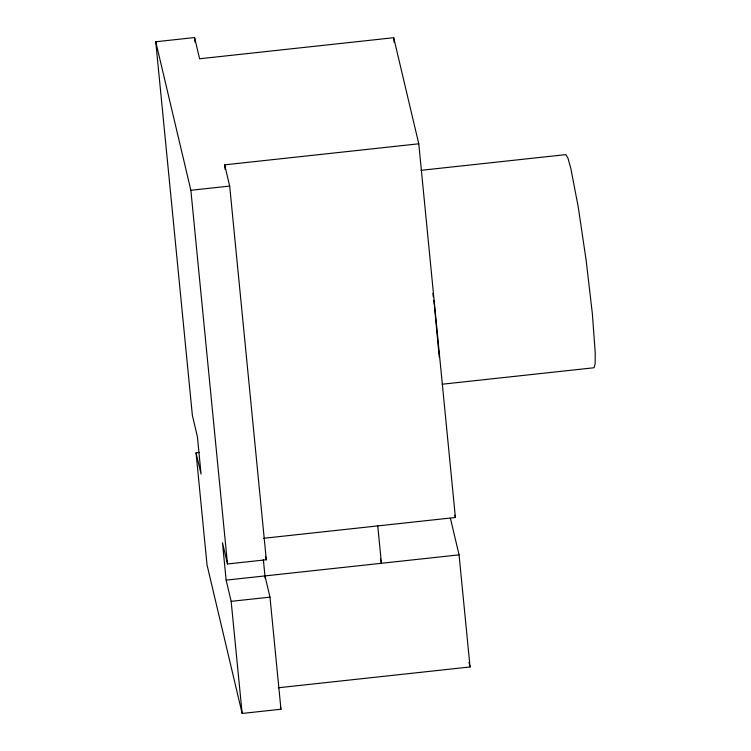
<?xml version="1.0" encoding="UTF-8"?>
<svg xmlns="http://www.w3.org/2000/svg" width="751" height="751" viewBox="0 0 751 751"><rect width="100%" height="100%" fill="white"/><g stroke="black" fill="none" stroke-linecap="round" stroke-linejoin="round"><path stroke-width="1.13" d="M199.475 452.449L196.049 452.825L201.061 474.041L197.4 436.669L192.378 415.453L155.757 41.765L194.575 37.55L199.597 58.766L393.693 37.71L418.776 143.798L455.397 517.495L263.629 538.289M225.131 169.529L224.671 164.854L418.776 143.798M155.757 41.765L190.867 190.285L229.684 186.07L266.314 559.767L227.487 563.973L222.474 542.757L226.135 580.129L231.158 601.344L242.141 713.45L280.958 709.235L269.975 597.129L264.962 575.914M420.992 170.327L565.841 154.612L567.934 158.048L570.844 168.506L578.279 207.229L586.155 260.419L592.37 313.805L595.243 353.092L595.149 363.925L594.013 367.755L442.208 384.221M226.135 580.129L459.058 554.858L470.051 666.963L278.274 687.766M231.158 601.344L269.975 597.129M454.862 515.205L455.397 517.495M450.431 518.359L459.058 554.858M468.971 662.401L470.051 666.963M380.344 558.716L381.424 563.278L377.753 525.916M224.671 164.854L229.684 186.07M265.516 556.416L266.314 559.767M280.433 707.01L280.958 709.235M242.141 713.45L207.032 564.93L196.049 452.825M432.876 293.359L433.308 296.814M433.74 300.269L434.313 304.868M434.435 305.986L439.269 357.401M393.693 37.71L394.153 42.385M263.357 559.57L265.187 578.251M194.575 37.55L195.035 42.225M190.867 190.285L227.487 563.973"/></g></svg>
